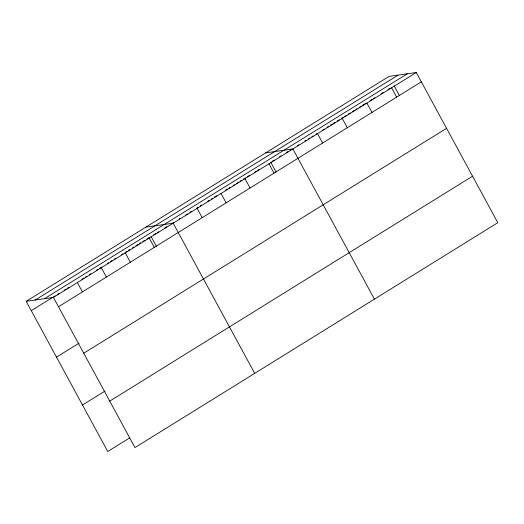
<?xml version="1.0" encoding="UTF-8"?>
<svg xmlns="http://www.w3.org/2000/svg" width="524" height="524" viewBox="0 0 524 524"><rect width="100%" height="100%" fill="white"/><g stroke="black" fill="none" stroke-linecap="round" stroke-linejoin="round"><path stroke-width="0.79" d="M26.2 301.32L389.031 76.412L416.266 72.515L497.8 222.68L134.969 447.588L53.435 297.422L26.2 301.32L107.734 451.485L129.631 437.913M35.187 300.036L398.017 75.129M44.448 298.706L407.279 73.799M31.263 310.653L55.21 295.805M57.267 294.534L59.317 293.263M64.105 290.296L66.162 289.019M67.531 288.174L68.899 287.322M81.895 279.266L83.951 277.995M85.32 277.144L86.689 276.299M89.421 274.602L90.79 273.751M96.265 270.358L97.634 269.513M99.684 268.242L101.741 266.965M107.21 263.572L108.579 262.727M110.636 261.456L111.998 260.605M114.055 259.334L115.424 258.483M121.581 254.671L122.95 253.819M125 252.548L127.057 251.278M128.419 250.426L129.788 249.581M132.526 247.885L133.895 247.033M135.945 245.763L138.002 244.492M139.371 243.64L140.74 242.795M142.79 241.518L144.84 240.247M146.897 238.977L148.947 237.706M153.735 234.732L155.792 233.462M157.161 232.617L158.53 231.765M164.687 227.953L166.737 226.676M171.525 223.709L173.582 222.438M179.051 219.045L180.42 218.194M185.896 214.801L187.264 213.956M190.002 212.259L191.371 211.408M196.841 208.015L198.21 207.17M200.26 205.899L201.629 205.048M207.792 201.229L209.155 200.384M211.211 199.113L212.58 198.262M214.63 196.991L216.681 195.721M225.575 190.205L227.632 188.935M229.001 188.083L230.37 187.238M233.101 185.542L234.47 184.69M236.527 183.42L238.577 182.149M239.946 181.297L241.315 180.453M243.365 179.175L245.422 177.905M247.472 176.634L249.522 175.363M254.317 172.389L256.367 171.119M257.736 170.274L259.105 169.422M272.107 161.366L274.163 160.089M279.646 156.689L281.015 155.838M286.497 152.445L287.866 151.593M290.61 149.89L291.979 149.045M297.462 145.646L298.837 144.794M305.001 140.969L306.376 140.124M308.426 138.847L309.802 137.995M311.859 136.725L313.228 135.873M315.965 134.177L317.341 133.325M322.823 129.926L324.192 129.074M326.937 127.378L328.306 126.526M330.362 125.256L332.419 123.978M333.788 123.127L335.157 122.282M337.214 121.005L339.27 119.727M341.327 118.457L343.384 117.18M344.753 116.335L346.122 115.483M348.178 114.206L350.235 112.935M352.292 111.658L354.348 110.387M355.717 109.536L357.086 108.684M359.143 107.413L361.2 106.136M362.575 105.285L365.313 103.588M370.108 100.615L372.164 99.337M373.54 98.486L374.909 97.641M381.079 93.816L383.136 92.538M387.93 89.565L389.987 88.294M53.435 297.422L416.266 72.515M58.498 306.75L421.329 81.842M56.5 357.126L79.078 343.135M83.735 353.228L446.566 128.321M82.497 405.013L105.075 391.015M109.732 401.109L472.563 176.202M265.668 152.884L292.903 148.98L374.437 299.145M145.934 227.102L173.169 223.198L254.703 373.37M394.1 85.746L399.452 95.604M391.592 87.803L396.661 97.137M366.918 103.097L371.988 112.431M342.251 118.391L347.314 127.725M317.577 133.685L322.64 143.019M270.738 162.211L276.089 172.069M268.956 163.822L274.019 173.156M245.009 178.671L250.072 187.998M221.062 193.513L226.126 202.84M197.116 208.356L202.179 217.689M151.004 236.429L156.355 246.293M149.222 238.047L154.285 247.374M125.275 252.889L130.338 262.216M101.328 267.731L106.392 277.065M77.382 282.574L82.445 291.907"/></g></svg>
